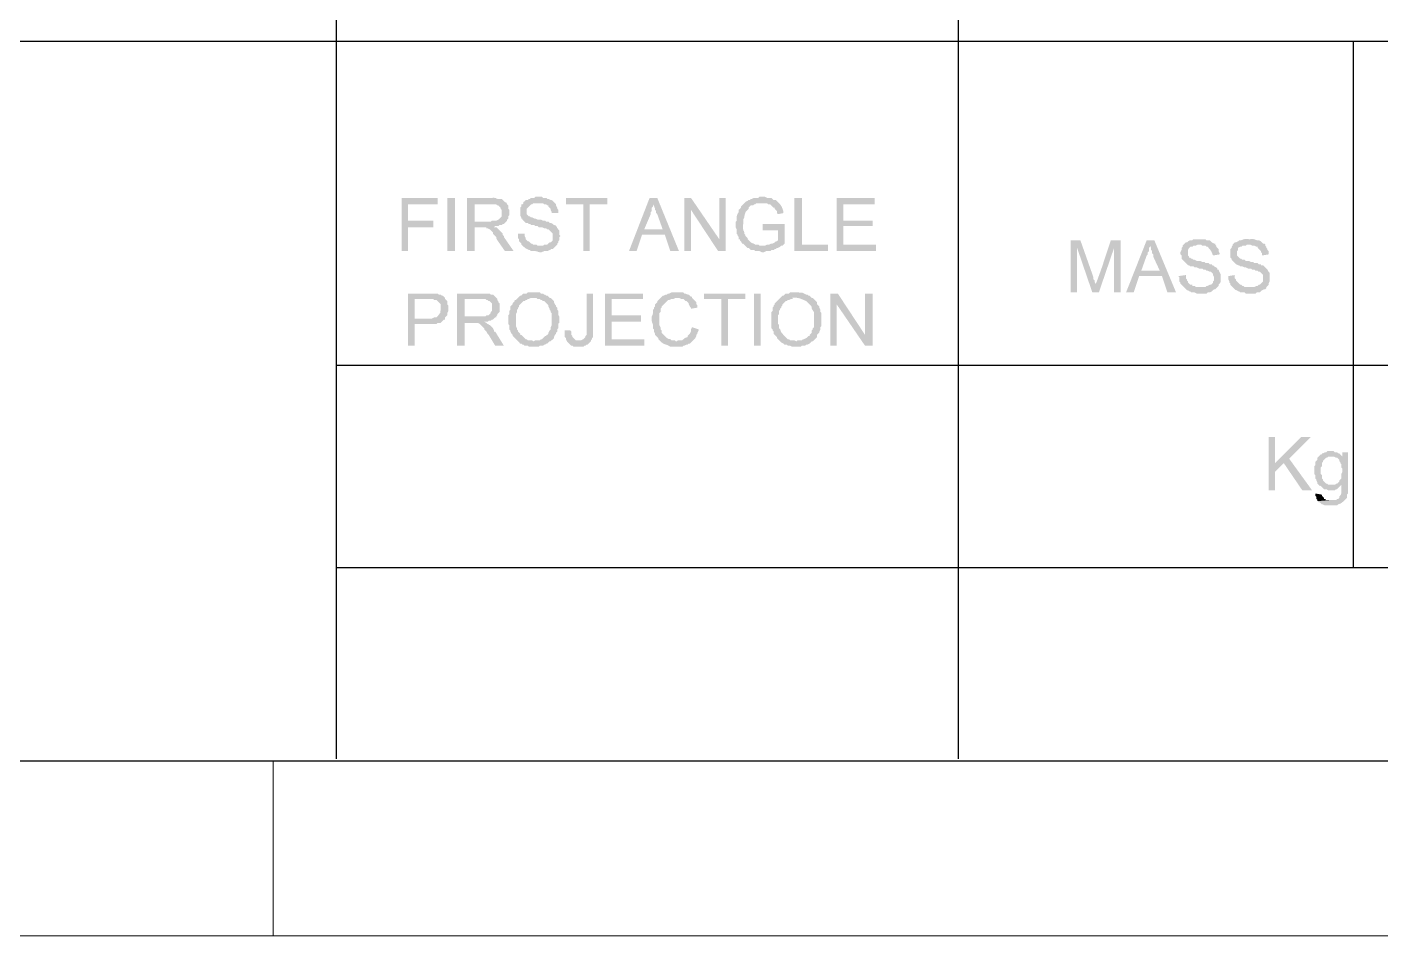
# Model space of a CAD drawing. Extents: x -5608 to -3197, y -2048 to 96.
# Drawn here: x -3684.9 to -3608, y -1310.5 to -1258.9 of the extents above; entities that cross this region are included whole.
import ezdxf

# ---------------------------------------------------------------- set-up
doc = ezdxf.new("R2010")
doc.units = 0
doc.header["$LTSCALE"] = 25.4
doc.header["$MEASUREMENT"] = 0
doc.layers.get('0').update_dxf_attribs({"linetype": 'CONTINUOUS'})
doc.layers.add('5中心线层', color=1, linetype='CONTINUOUS')
doc.layers.add('7文字层', color=3, linetype='CONTINUOUS')

msp = doc.modelspace()

# ---------------------------------------------------------------- hatches: boundary and pattern name
at = {"layer": '7文字层'}
h = msp.add_hatch(color=3, dxfattribs=at)
h.dxf.hatch_style = 2
h.paths.add_polyline_path([(-3661.588, -1268.568), (-3663.626, -1268.568), (-3663.626, -1271.594), (-3663.255, -1271.594), (-3663.255, -1270.235), (-3661.835, -1270.235), (-3661.835, -1269.865), (-3663.255, -1269.865), (-3663.255, -1268.938), (-3661.588, -1268.938)])
h = msp.add_hatch(color=3, dxfattribs=at)
h.dxf.hatch_style = 2
h.paths.add_polyline_path([(-3660.6, -1271.594), (-3660.6, -1268.568), (-3661.032, -1268.568), (-3661.032, -1271.594)])
h = msp.add_hatch(color=3, dxfattribs=at)
h.dxf.hatch_style = 2
h.paths.add_polyline_path([(-3658.562, -1268.568), (-3659.92, -1268.568), (-3659.92, -1271.594), (-3659.488, -1271.594), (-3659.488, -1270.235), (-3658.376, -1270.235), (-3658.314, -1270.174), (-3658.129, -1270.174), (-3658.067, -1270.112), (-3657.944, -1270.112), (-3657.882, -1270.05), (-3657.82, -1270.05), (-3657.697, -1269.927), (-3659.488, -1269.927), (-3659.488, -1268.938), (-3658.562, -1268.938), (-3657.697, -1268.815), (-3657.759, -1268.815), (-3657.944, -1268.63), (-3658.006, -1268.63), (-3658.121, -1268.632), (-3658.191, -1268.626), (-3658.231, -1268.613), (-3658.281, -1268.582), (-3658.32, -1268.57), (-3658.388, -1268.564), (-3658.5, -1268.568)])
h = msp.add_hatch(color=3, dxfattribs=at)
h.dxf.hatch_style = 2
h.paths.add_polyline_path([(-3657.697, -1268.815), (-3658.562, -1268.938), (-3658.253, -1268.938), (-3658.191, -1269), (-3658.129, -1269), (-3658.006, -1269.124), (-3658.006, -1269.185), (-3657.944, -1269.247), (-3657.944, -1269.618), (-3658.129, -1269.803), (-3658.253, -1269.865), (-3658.5, -1269.865), (-3658.562, -1269.927), (-3659.488, -1269.927), (-3657.697, -1269.927), (-3657.635, -1269.865), (-3657.635, -1269.803), (-3657.573, -1269.741), (-3657.573, -1269.618), (-3657.512, -1269.556), (-3657.512, -1269.247), (-3657.573, -1269.185), (-3657.573, -1269), (-3657.635, -1268.938)])
h = msp.add_hatch(color=3, dxfattribs=at)
h.dxf.hatch_style = 2
h.paths.add_polyline_path([(-3655.844, -1268.506), (-3656.029, -1268.506), (-3656.091, -1268.568), (-3656.276, -1268.568), (-3656.338, -1268.63), (-3656.4, -1268.63), (-3656.462, -1268.691), (-3656.585, -1268.691), (-3656.709, -1268.815), (-3656.709, -1268.877), (-3656.77, -1268.938), (-3656.832, -1268.938), (-3656.832, -1269.062), (-3656.894, -1269.124), (-3656.894, -1269.556), (-3656.832, -1269.679), (-3656.832, -1269.741), (-3656.77, -1269.741), (-3656.77, -1269.803), (-3656.709, -1269.865), (-3656.585, -1269.988), (-3656.462, -1269.988), (-3656.4, -1270.05), (-3656.338, -1270.05), (-3656.276, -1270.112), (-3656.091, -1270.112), (-3656.029, -1270.174), (-3655.906, -1270.174), (-3655.844, -1270.235), (-3655.659, -1270.235), (-3655.535, -1270.297), (-3655.412, -1270.297), (-3655.35, -1270.359), (-3655.288, -1270.359), (-3655.041, -1270.606), (-3655.041, -1270.976), (-3655.165, -1271.1), (-3655.226, -1271.1), (-3655.35, -1271.223), (-3655.535, -1271.223), (-3655.597, -1271.285), (-3656.77, -1271.285), (-3656.598, -1271.423), (-3656.4, -1271.532), (-3656.338, -1271.532), (-3656.276, -1271.594), (-3656.029, -1271.594), (-3655.931, -1271.613), (-3655.829, -1271.652), (-3655.705, -1271.662), (-3655.535, -1271.594), (-3655.35, -1271.594), (-3655.226, -1271.532), (-3655.165, -1271.532), (-3655.165, -1271.471), (-3655.041, -1271.471), (-3654.794, -1271.223), (-3654.794, -1271.162), (-3654.732, -1271.1), (-3654.732, -1271.038), (-3654.671, -1270.976), (-3654.671, -1270.791), (-3654.609, -1270.729), (-3654.671, -1270.668), (-3654.671, -1270.421), (-3654.732, -1270.359), (-3654.786, -1270.289), (-3654.829, -1270.201), (-3654.886, -1270.131), (-3654.979, -1270.112), (-3655.041, -1270.05), (-3655.165, -1269.988), (-3655.226, -1269.988), (-3655.288, -1269.927), (-3655.412, -1269.927), (-3655.474, -1269.865), (-3655.597, -1269.865), (-3655.721, -1269.803), (-3655.906, -1269.803), (-3656.029, -1269.741), (-3656.091, -1269.741), (-3656.215, -1269.679), (-3656.276, -1269.679), (-3656.338, -1269.618), (-3656.4, -1269.618), (-3656.523, -1269.494), (-3656.523, -1269.185), (-3656.276, -1268.938), (-3656.215, -1268.938), (-3656.153, -1268.877), (-3654.918, -1268.877), (-3655.019, -1268.774), (-3655.075, -1268.717), (-3655.111, -1268.692), (-3655.143, -1268.697), (-3655.194, -1268.679), (-3655.288, -1268.63), (-3655.35, -1268.63), (-3655.412, -1268.568), (-3655.597, -1268.568), (-3655.659, -1268.506), (-3655.782, -1268.506)])
h = msp.add_hatch(color=3, dxfattribs=at)
h.dxf.hatch_style = 2
h.paths.add_polyline_path([(-3654.918, -1268.877), (-3655.844, -1268.877), (-3655.597, -1268.877), (-3655.535, -1268.938), (-3655.412, -1268.938), (-3655.35, -1269), (-3655.288, -1269), (-3655.288, -1269.062), (-3655.226, -1269.124), (-3655.165, -1269.185), (-3655.165, -1269.247), (-3655.103, -1269.371), (-3655.103, -1269.432), (-3654.732, -1269.432), (-3654.732, -1269.247), (-3654.794, -1269.185), (-3654.794, -1269.124), (-3654.856, -1269), (-3654.856, -1268.938)])
h = msp.add_hatch(color=3, dxfattribs=at)
h.dxf.hatch_style = 2
h.paths.add_polyline_path([(-3651.953, -1268.568), (-3654.3, -1268.568), (-3654.3, -1268.938), (-3653.312, -1268.938), (-3653.312, -1271.594), (-3652.941, -1271.594), (-3652.941, -1268.938), (-3651.953, -1268.938)])
h = msp.add_hatch(color=3, dxfattribs=at)
h.dxf.hatch_style = 2
h.paths.add_polyline_path([(-3649.112, -1268.568), (-3649.545, -1268.568), (-3650.718, -1271.594), (-3650.286, -1271.594), (-3649.977, -1270.668), (-3648.68, -1270.668), (-3649.853, -1270.359), (-3649.483, -1269.494), (-3649.483, -1269.371), (-3649.421, -1269.309), (-3649.421, -1269.124), (-3649.359, -1269.062), (-3649.359, -1268.877)])
h = msp.add_hatch(color=3, dxfattribs=at)
h.dxf.hatch_style = 2
h.paths.add_polyline_path([(-3649.112, -1268.568), (-3649.236, -1268.721), (-3649.315, -1268.816), (-3649.357, -1268.873), (-3649.369, -1268.908), (-3649.356, -1268.939), (-3649.325, -1268.984), (-3649.283, -1269.06), (-3649.236, -1269.185), (-3649.236, -1269.247), (-3649.174, -1269.309), (-3649.174, -1269.432), (-3649.112, -1269.494), (-3648.804, -1270.359), (-3649.853, -1270.359), (-3648.68, -1270.668), (-3648.371, -1271.594), (-3647.877, -1271.594)])
h = msp.add_hatch(color=3, dxfattribs=at)
h.dxf.hatch_style = 2
h.paths.add_polyline_path([(-3647.198, -1268.568), (-3647.568, -1268.568), (-3647.568, -1271.594), (-3647.198, -1271.594), (-3647.198, -1269.247)])
h = msp.add_hatch(color=3, dxfattribs=at)
h.dxf.hatch_style = 2
h.paths.add_polyline_path([(-3647.198, -1268.568), (-3647.198, -1269.247), (-3645.654, -1271.594), (-3645.592, -1270.915)])
h = msp.add_hatch(color=3, dxfattribs=at)
h.dxf.hatch_style = 2
h.paths.add_polyline_path([(-3645.221, -1268.568), (-3645.592, -1268.568), (-3645.592, -1270.915), (-3645.654, -1271.594), (-3645.221, -1271.594)])
h = msp.add_hatch(color=3, dxfattribs=at)
h.dxf.hatch_style = 2
h.paths.add_polyline_path([(-3643.122, -1268.506), (-3643.307, -1268.506), (-3643.369, -1268.568), (-3643.616, -1268.568), (-3643.739, -1268.63), (-3643.801, -1268.63), (-3643.863, -1268.691), (-3643.924, -1268.691), (-3643.968, -1268.735), (-3644.012, -1268.756), (-3644.049, -1268.761), (-3644.085, -1268.787), (-3644.144, -1268.842), (-3644.233, -1268.938), (-3644.319, -1269.022), (-3644.358, -1269.067), (-3644.348, -1269.1), (-3644.394, -1269.164), (-3644.48, -1269.247), (-3644.481, -1269.344), (-3644.507, -1269.405), (-3644.551, -1269.481), (-3644.604, -1269.618), (-3644.604, -1269.865), (-3644.666, -1269.927), (-3644.666, -1270.235), (-3644.604, -1270.359), (-3644.604, -1270.606), (-3644.542, -1270.668), (-3644.542, -1270.729), (-3644.48, -1270.791), (-3644.48, -1270.915), (-3644.419, -1270.915), (-3644.419, -1270.976), (-3644.357, -1271.038), (-3644.295, -1271.162), (-3644.233, -1271.162), (-3644.11, -1271.285), (-3643.122, -1271.285), (-3643.307, -1271.285), (-3643.369, -1271.223), (-3643.554, -1271.223), (-3643.638, -1271.164), (-3643.713, -1271.142), (-3643.818, -1271.084), (-3643.986, -1270.915), (-3643.986, -1270.853), (-3644.11, -1270.729), (-3644.11, -1270.668), (-3644.172, -1270.606), (-3644.176, -1270.519), (-3644.187, -1270.471), (-3644.216, -1270.421), (-3644.23, -1270.387), (-3644.239, -1270.325), (-3644.241, -1270.218), (-3644.233, -1270.05), (-3644.233, -1269.803), (-3644.172, -1269.679), (-3644.172, -1269.618), (-3644.097, -1269.376), (-3643.924, -1269.185), (-3643.924, -1269.124), (-3643.801, -1269), (-3643.677, -1269), (-3643.616, -1268.938), (-3643.554, -1268.938), (-3643.492, -1268.877), (-3642.195, -1268.877), (-3642.381, -1268.691), (-3642.504, -1268.691), (-3642.628, -1268.568), (-3642.875, -1268.568), (-3642.998, -1268.506), (-3643.06, -1268.506)])
h = msp.add_hatch(color=3, dxfattribs=at)
h.dxf.hatch_style = 2
h.paths.add_polyline_path([(-3642.195, -1268.877), (-3643.122, -1268.877), (-3642.875, -1268.877), (-3642.813, -1268.938), (-3642.689, -1268.938), (-3642.504, -1269.124), (-3642.442, -1269.124), (-3642.442, -1269.185), (-3642.319, -1269.309), (-3642.319, -1269.432), (-3642.257, -1269.494), (-3641.948, -1269.432), (-3641.956, -1269.31), (-3642.002, -1269.17), (-3642.067, -1269.038), (-3642.133, -1268.938)])
h = msp.add_hatch(color=3, dxfattribs=at)
h.dxf.hatch_style = 2
h.paths.add_polyline_path([(-3640.898, -1268.568), (-3641.331, -1268.568), (-3641.331, -1271.594), (-3639.416, -1271.594), (-3639.416, -1271.223), (-3640.898, -1271.223)])
h = msp.add_hatch(color=3, dxfattribs=at)
h.dxf.hatch_style = 2
h.paths.add_polyline_path([(-3636.76, -1268.568), (-3638.922, -1268.568), (-3638.922, -1271.594), (-3636.699, -1271.594), (-3636.699, -1271.223), (-3638.551, -1271.223), (-3638.551, -1270.174), (-3636.884, -1270.174), (-3636.884, -1269.865), (-3638.551, -1269.865), (-3638.551, -1268.938), (-3636.76, -1268.938)])
h = msp.add_hatch(color=3, dxfattribs=at)
h.dxf.hatch_style = 2
h.paths.add_polyline_path([(-3658.376, -1270.235), (-3659.056, -1270.235), (-3658.809, -1270.235), (-3658.809, -1270.297), (-3658.747, -1270.297), (-3658.623, -1270.359), (-3658.438, -1270.544), (-3658.438, -1270.606), (-3658.314, -1270.729), (-3658.253, -1270.791), (-3658.253, -1270.853), (-3658.191, -1270.976), (-3657.759, -1271.594), (-3657.265, -1271.594), (-3657.82, -1270.791), (-3657.82, -1270.729), (-3657.882, -1270.668), (-3657.882, -1270.606), (-3657.944, -1270.544), (-3658.253, -1270.235)])
h = msp.add_hatch(color=3, dxfattribs=at)
h.dxf.hatch_style = 2
h.paths.add_polyline_path([(-3656.647, -1270.606), (-3657.018, -1270.606), (-3657.018, -1270.853), (-3656.956, -1270.915), (-3656.956, -1271.038), (-3656.832, -1271.162), (-3656.832, -1271.223), (-3656.77, -1271.285), (-3655.782, -1271.285), (-3655.906, -1271.285), (-3655.968, -1271.223), (-3656.153, -1271.223), (-3656.215, -1271.162), (-3656.276, -1271.162), (-3656.4, -1271.038), (-3656.462, -1271.038), (-3656.585, -1270.915), (-3656.585, -1270.853), (-3656.647, -1270.729), (-3656.647, -1270.668)])
h = msp.add_hatch(color=3, dxfattribs=at)
h.dxf.hatch_style = 2
h.paths.add_polyline_path([(-3641.886, -1270.05), (-3643.122, -1270.05), (-3643.122, -1270.421), (-3642.257, -1270.421), (-3642.257, -1270.976), (-3642.319, -1271.038), (-3642.381, -1271.038), (-3642.442, -1271.1), (-3642.566, -1271.162), (-3642.628, -1271.162), (-3642.751, -1271.223), (-3642.875, -1271.223), (-3642.998, -1271.285), (-3644.11, -1271.285), (-3643.986, -1271.409), (-3643.924, -1271.409), (-3643.801, -1271.532), (-3643.616, -1271.532), (-3643.554, -1271.594), (-3643.307, -1271.594), (-3643.183, -1271.656), (-3643.06, -1271.656), (-3642.936, -1271.594), (-3642.689, -1271.594), (-3642.628, -1271.532), (-3642.504, -1271.532), (-3642.442, -1271.471), (-3642.381, -1271.471), (-3642.319, -1271.409), (-3642.257, -1271.409), (-3642.133, -1271.347), (-3642.072, -1271.285), (-3642.01, -1271.285), (-3641.886, -1271.162)])
h = msp.add_hatch(color=3, dxfattribs=at)
h.dxf.hatch_style = 2
h.paths.add_polyline_path([(-3625.088, -1270.976), (-3625.644, -1270.976), (-3625.644, -1273.941), (-3625.273, -1273.941), (-3625.273, -1271.409)])
h = msp.add_hatch(color=3, dxfattribs=at)
h.dxf.hatch_style = 2
h.paths.add_polyline_path([(-3625.088, -1270.976), (-3625.273, -1271.409), (-3624.408, -1273.941), (-3624.223, -1273.509), (-3624.223, -1273.447), (-3624.285, -1273.323), (-3624.285, -1273.262), (-3624.347, -1273.2), (-3624.347, -1273.076)])
h = msp.add_hatch(color=3, dxfattribs=at)
h.dxf.hatch_style = 2
h.paths.add_polyline_path([(-3622.803, -1270.976), (-3623.359, -1270.976), (-3623.618, -1271.767), (-3623.862, -1272.506), (-3624.118, -1273.221), (-3624.408, -1273.941), (-3624.038, -1273.941), (-3623.173, -1271.409)])
h = msp.add_hatch(color=3, dxfattribs=at)
h.dxf.hatch_style = 2
h.paths.add_polyline_path([(-3622.803, -1270.976), (-3623.173, -1271.409), (-3623.173, -1273.941), (-3622.803, -1273.941)])
h = msp.add_hatch(color=3, dxfattribs=at)
h.dxf.hatch_style = 2
h.paths.add_polyline_path([(-3620.888, -1270.976), (-3621.321, -1270.976), (-3622.494, -1273.941), (-3622.062, -1273.941), (-3621.753, -1273.014), (-3620.456, -1273.014), (-3621.629, -1272.706), (-3621.321, -1271.841), (-3621.259, -1271.779), (-3621.259, -1271.656), (-3621.197, -1271.594), (-3621.197, -1271.409), (-3621.135, -1271.347), (-3621.135, -1271.285)])
h = msp.add_hatch(color=3, dxfattribs=at)
h.dxf.hatch_style = 2
h.paths.add_polyline_path([(-3620.888, -1270.976), (-3621.135, -1271.285), (-3621.073, -1271.409), (-3621.073, -1271.532), (-3621.012, -1271.594), (-3621.012, -1271.718), (-3620.95, -1271.779), (-3620.95, -1271.903), (-3620.579, -1272.706), (-3621.629, -1272.706), (-3620.456, -1273.014), (-3620.147, -1273.941), (-3619.653, -1273.941)])
h = msp.add_hatch(color=3, dxfattribs=at)
h.dxf.hatch_style = 2
h.paths.add_polyline_path([(-3618.356, -1270.915), (-3618.665, -1270.915), (-3618.727, -1270.976), (-3618.85, -1270.976), (-3618.974, -1271.038), (-3619.035, -1271.1), (-3619.097, -1271.1), (-3619.282, -1271.285), (-3619.282, -1271.347), (-3619.344, -1271.409), (-3619.344, -1271.532), (-3619.406, -1271.656), (-3619.406, -1271.779), (-3619.344, -1271.841), (-3619.344, -1272.026), (-3618.974, -1272.397), (-3618.912, -1272.397), (-3618.85, -1272.459), (-3618.665, -1272.459), (-3618.603, -1272.52), (-3618.48, -1272.52), (-3618.356, -1272.582), (-3618.171, -1272.582), (-3618.109, -1272.644), (-3617.986, -1272.644), (-3617.924, -1272.706), (-3617.862, -1272.706), (-3617.738, -1272.767), (-3617.677, -1272.767), (-3617.553, -1272.891), (-3617.553, -1272.953), (-3617.491, -1273.076), (-3617.491, -1273.262), (-3617.553, -1273.323), (-3617.553, -1273.385), (-3617.677, -1273.509), (-3617.738, -1273.509), (-3617.862, -1273.57), (-3617.924, -1273.57), (-3617.986, -1273.632), (-3619.221, -1273.632), (-3619.035, -1273.817), (-3618.974, -1273.817), (-3618.912, -1273.879), (-3618.85, -1273.879), (-3618.788, -1273.941), (-3618.603, -1273.941), (-3618.48, -1274.003), (-3617.924, -1274.003), (-3617.862, -1273.941), (-3617.738, -1273.941), (-3617.615, -1273.879), (-3617.491, -1273.756), (-3617.43, -1273.756), (-3617.244, -1273.57), (-3617.244, -1273.509), (-3617.151, -1273.404), (-3617.121, -1273.308), (-3617.121, -1273.204), (-3617.121, -1273.076), (-3617.12, -1272.927), (-3617.136, -1272.874), (-3617.175, -1272.814), (-3617.244, -1272.644), (-3617.306, -1272.644), (-3617.306, -1272.582), (-3617.368, -1272.52), (-3617.491, -1272.459), (-3617.553, -1272.397), (-3617.615, -1272.397), (-3617.615, -1272.335), (-3617.738, -1272.335), (-3617.8, -1272.273), (-3617.986, -1272.273), (-3618.047, -1272.212), (-3618.171, -1272.212), (-3618.294, -1272.15), (-3618.48, -1272.15), (-3618.603, -1272.088), (-3618.665, -1272.088), (-3618.727, -1272.026), (-3618.788, -1272.026), (-3618.85, -1271.965), (-3618.912, -1271.965), (-3618.912, -1271.903), (-3618.974, -1271.841), (-3618.974, -1271.532), (-3618.912, -1271.409), (-3618.85, -1271.347), (-3618.727, -1271.347), (-3618.665, -1271.285), (-3618.541, -1271.285), (-3618.418, -1271.223), (-3617.43, -1271.223), (-3617.43, -1271.162), (-3617.491, -1271.162), (-3617.615, -1271.1), (-3617.738, -1270.976), (-3617.924, -1270.976), (-3617.986, -1270.915), (-3618.233, -1270.915)])
h = msp.add_hatch(color=3, dxfattribs=at)
h.dxf.hatch_style = 2
h.paths.add_polyline_path([(-3617.43, -1271.223), (-3618.294, -1271.223), (-3618.233, -1271.223), (-3618.171, -1271.285), (-3617.986, -1271.285), (-3617.924, -1271.347), (-3617.862, -1271.347), (-3617.671, -1271.573), (-3617.553, -1271.841), (-3617.183, -1271.779), (-3617.183, -1271.718), (-3617.244, -1271.594), (-3617.244, -1271.471), (-3617.368, -1271.347), (-3617.368, -1271.285)])
h = msp.add_hatch(color=3, dxfattribs=at)
h.dxf.hatch_style = 2
h.paths.add_polyline_path([(-3615.515, -1270.915), (-3615.661, -1270.908), (-3615.759, -1270.912), (-3615.822, -1270.924), (-3615.864, -1270.939), (-3615.896, -1270.955), (-3615.933, -1270.968), (-3615.987, -1270.977), (-3616.071, -1270.976), (-3616.133, -1271.038), (-3616.256, -1271.1), (-3616.318, -1271.1), (-3616.442, -1271.223), (-3616.442, -1271.285), (-3616.503, -1271.347), (-3616.503, -1271.409), (-3616.565, -1271.471), (-3616.565, -1271.965), (-3616.503, -1272.026), (-3616.503, -1272.088), (-3616.256, -1272.335), (-3616.133, -1272.397), (-3616.071, -1272.397), (-3616.009, -1272.459), (-3615.886, -1272.459), (-3615.762, -1272.52), (-3615.7, -1272.52), (-3615.577, -1272.582), (-3615.392, -1272.582), (-3615.33, -1272.644), (-3615.206, -1272.644), (-3615.145, -1272.706), (-3615.021, -1272.706), (-3614.959, -1272.767), (-3614.898, -1272.767), (-3614.712, -1272.953), (-3614.712, -1273.323), (-3614.898, -1273.509), (-3614.959, -1273.509), (-3615.021, -1273.57), (-3615.083, -1273.57), (-3615.206, -1273.632), (-3616.442, -1273.632), (-3616.352, -1273.729), (-3616.294, -1273.784), (-3616.257, -1273.809), (-3616.22, -1273.815), (-3616.177, -1273.835), (-3616.133, -1273.879), (-3616.071, -1273.879), (-3616.009, -1273.941), (-3615.762, -1273.941), (-3615.7, -1274.003), (-3615.33, -1274.003), (-3615.145, -1274.003), (-3615.083, -1273.941), (-3614.898, -1273.941), (-3614.774, -1273.817), (-3614.65, -1273.756), (-3614.589, -1273.756), (-3614.527, -1273.694), (-3614.527, -1273.632), (-3614.403, -1273.509), (-3614.403, -1273.447), (-3614.342, -1273.323), (-3614.342, -1272.829), (-3614.403, -1272.767), (-3614.465, -1272.644), (-3614.712, -1272.397), (-3614.836, -1272.397), (-3614.836, -1272.335), (-3614.959, -1272.335), (-3615.021, -1272.273), (-3615.206, -1272.273), (-3615.268, -1272.212), (-3615.392, -1272.212), (-3615.515, -1272.15), (-3615.7, -1272.15), (-3615.762, -1272.088), (-3615.886, -1272.088), (-3615.947, -1272.026), (-3616.009, -1272.026), (-3616.194, -1271.841), (-3616.194, -1271.594), (-3616.133, -1271.532), (-3616.133, -1271.409), (-3616.009, -1271.347), (-3615.947, -1271.347), (-3615.886, -1271.285), (-3615.7, -1271.285), (-3615.639, -1271.223), (-3614.589, -1271.223), (-3614.65, -1271.162), (-3614.712, -1271.162), (-3614.836, -1271.038), (-3614.959, -1270.976), (-3615.043, -1270.978), (-3615.095, -1270.97), (-3615.128, -1270.957), (-3615.189, -1270.926), (-3615.241, -1270.915), (-3615.325, -1270.91), (-3615.453, -1270.915)])
h = msp.add_hatch(color=3, dxfattribs=at)
h.dxf.hatch_style = 2
h.paths.add_polyline_path([(-3614.589, -1271.223), (-3615.515, -1271.223), (-3615.453, -1271.223), (-3615.33, -1271.285), (-3615.206, -1271.285), (-3615.083, -1271.347), (-3615.021, -1271.347), (-3615.021, -1271.409), (-3614.836, -1271.594), (-3614.836, -1271.656), (-3614.774, -1271.718), (-3614.774, -1271.841), (-3614.403, -1271.779), (-3614.403, -1271.594), (-3614.465, -1271.532), (-3614.465, -1271.471), (-3614.527, -1271.409), (-3614.527, -1271.347), (-3614.589, -1271.285)])
h = msp.add_hatch(color=3, dxfattribs=at)
h.dxf.hatch_style = 2
h.paths.add_polyline_path([(-3619.097, -1272.953), (-3619.529, -1273.014), (-3619.468, -1273.076), (-3619.468, -1273.323), (-3619.406, -1273.385), (-3619.406, -1273.447), (-3619.221, -1273.632), (-3618.233, -1273.632), (-3618.541, -1273.632), (-3618.603, -1273.57), (-3618.727, -1273.57), (-3618.727, -1273.509), (-3618.85, -1273.509), (-3618.974, -1273.385), (-3618.974, -1273.323), (-3619.035, -1273.262), (-3619.035, -1273.2), (-3619.097, -1273.138), (-3619.097, -1273.014)])
h = msp.add_hatch(color=3, dxfattribs=at)
h.dxf.hatch_style = 2
h.paths.add_polyline_path([(-3616.318, -1272.953), (-3616.689, -1273.014), (-3616.689, -1273.2), (-3616.627, -1273.323), (-3616.627, -1273.385), (-3616.565, -1273.447), (-3616.565, -1273.509), (-3616.442, -1273.632), (-3615.453, -1273.632), (-3615.762, -1273.632), (-3615.824, -1273.57), (-3615.886, -1273.57), (-3615.947, -1273.509), (-3616.009, -1273.509), (-3616.256, -1273.262), (-3616.256, -1273.2), (-3616.318, -1273.138), (-3616.318, -1273.014)])
h = msp.add_hatch(color=3, dxfattribs=at)
h.dxf.hatch_style = 2
h.paths.add_polyline_path([(-3662.144, -1274.003), (-3663.255, -1274.003), (-3663.255, -1276.967), (-3662.885, -1276.967), (-3662.885, -1275.732), (-3661.649, -1275.732), (-3661.588, -1275.67), (-3661.402, -1275.67), (-3661.341, -1275.608), (-3661.217, -1275.485), (-3661.155, -1275.485), (-3662.885, -1275.423), (-3662.885, -1274.311), (-3661.155, -1274.311), (-3661.155, -1274.25), (-3661.279, -1274.126), (-3661.341, -1274.126), (-3661.402, -1274.064), (-3661.526, -1274.064), (-3661.588, -1274.003), (-3662.02, -1274.003)])
h = msp.add_hatch(color=3, dxfattribs=at)
h.dxf.hatch_style = 2
h.paths.add_polyline_path([(-3661.155, -1274.311), (-3662.082, -1274.311), (-3661.835, -1274.311), (-3661.773, -1274.373), (-3661.649, -1274.373), (-3661.402, -1274.62), (-3661.402, -1274.867), (-3661.438, -1275.107), (-3661.588, -1275.3), (-3661.649, -1275.361), (-3661.773, -1275.361), (-3661.897, -1275.423), (-3662.885, -1275.423), (-3661.155, -1275.485), (-3661.155, -1275.361), (-3661.032, -1275.238), (-3661.032, -1275.114), (-3660.97, -1274.991), (-3660.97, -1274.682), (-3661.032, -1274.62), (-3661.032, -1274.435), (-3661.094, -1274.373)])
h = msp.add_hatch(color=3, dxfattribs=at)
h.dxf.hatch_style = 2
h.paths.add_polyline_path([(-3659.117, -1274.003), (-3660.476, -1274.003), (-3660.476, -1276.967), (-3660.044, -1276.967), (-3660.044, -1275.67), (-3659.611, -1275.67), (-3658.932, -1275.608), (-3658.747, -1275.608), (-3658.685, -1275.547), (-3658.562, -1275.547), (-3658.5, -1275.485), (-3658.438, -1275.485), (-3658.314, -1275.361), (-3658.253, -1275.361), (-3658.253, -1275.3), (-3660.044, -1275.3), (-3660.044, -1274.311), (-3659.117, -1274.311), (-3658.253, -1274.25), (-3658.314, -1274.188), (-3658.438, -1274.064), (-3658.562, -1274.064), (-3658.623, -1274.003), (-3658.994, -1274.003)])
h = msp.add_hatch(color=3, dxfattribs=at)
h.dxf.hatch_style = 2
h.paths.add_polyline_path([(-3658.253, -1274.25), (-3659.117, -1274.311), (-3658.87, -1274.311), (-3658.809, -1274.373), (-3658.747, -1274.373), (-3658.685, -1274.435), (-3658.623, -1274.435), (-3658.5, -1274.558), (-3658.5, -1274.991), (-3658.562, -1275.053), (-3658.562, -1275.114), (-3658.685, -1275.238), (-3658.809, -1275.238), (-3658.87, -1275.3), (-3660.044, -1275.3), (-3658.253, -1275.3), (-3658.191, -1275.238), (-3658.191, -1275.176), (-3658.067, -1275.053), (-3658.067, -1274.558), (-3658.129, -1274.497), (-3658.129, -1274.435), (-3658.191, -1274.373), (-3658.191, -1274.311)])
h = msp.add_hatch(color=3, dxfattribs=at)
h.dxf.hatch_style = 2
h.paths.add_polyline_path([(-3657.018, -1274.25), (-3657.141, -1274.373), (-3657.203, -1274.373), (-3657.203, -1274.435), (-3657.326, -1274.558), (-3657.326, -1274.62), (-3657.45, -1274.744), (-3657.45, -1274.929), (-3657.512, -1274.991), (-3657.512, -1275.176), (-3657.573, -1275.238), (-3657.573, -1275.732), (-3657.512, -1275.794), (-3657.512, -1276.041), (-3657.45, -1276.102), (-3657.45, -1276.164), (-3657.388, -1276.288), (-3657.326, -1276.35), (-3657.326, -1276.411), (-3656.894, -1276.844), (-3656.832, -1276.844), (-3656.77, -1276.905), (-3656.709, -1276.905), (-3656.647, -1276.967), (-3656.462, -1276.967), (-3656.4, -1277.029), (-3655.844, -1277.029), (-3655.782, -1276.967), (-3655.597, -1276.967), (-3655.535, -1276.905), (-3655.474, -1276.905), (-3655.412, -1276.844), (-3655.35, -1276.844), (-3655.226, -1276.72), (-3655.165, -1276.72), (-3656.153, -1276.72), (-3656.215, -1276.658), (-3656.462, -1276.658), (-3656.523, -1276.597), (-3656.585, -1276.597), (-3656.709, -1276.473), (-3656.77, -1276.411), (-3656.832, -1276.35), (-3656.894, -1276.35), (-3656.894, -1276.288), (-3657.018, -1276.164), (-3657.018, -1276.102), (-3657.079, -1276.041), (-3657.079, -1275.979), (-3657.141, -1275.855), (-3657.141, -1275.176), (-3657.079, -1275.053), (-3657.079, -1274.929), (-3657.018, -1274.867), (-3657.018, -1274.806), (-3656.956, -1274.744), (-3656.956, -1274.682), (-3656.77, -1274.497), (-3656.709, -1274.435), (-3656.647, -1274.435), (-3656.585, -1274.373), (-3656.523, -1274.373), (-3656.462, -1274.311), (-3656.4, -1274.311), (-3656.276, -1274.25), (-3656.091, -1274.25)])
h = msp.add_hatch(color=3, dxfattribs=at)
h.dxf.hatch_style = 2
h.paths.add_polyline_path([(-3656.153, -1273.941), (-3656.462, -1273.941), (-3656.523, -1274.003), (-3656.709, -1274.003), (-3656.77, -1274.064), (-3656.832, -1274.126), (-3656.894, -1274.126), (-3657.018, -1274.25), (-3655.968, -1274.25), (-3655.906, -1274.311), (-3655.782, -1274.311), (-3655.721, -1274.373), (-3655.659, -1274.373), (-3655.597, -1274.435), (-3655.535, -1274.435), (-3655.288, -1274.682), (-3655.288, -1274.744), (-3655.226, -1274.867), (-3655.226, -1274.929), (-3655.165, -1274.991), (-3655.165, -1275.053), (-3655.103, -1275.114), (-3655.103, -1275.3), (-3655.103, -1275.732), (-3655.103, -1275.794), (-3655.165, -1275.917), (-3655.165, -1276.041), (-3655.226, -1276.102), (-3655.288, -1276.226), (-3655.288, -1276.288), (-3655.35, -1276.35), (-3655.412, -1276.35), (-3655.412, -1276.411), (-3655.474, -1276.411), (-3655.659, -1276.597), (-3655.721, -1276.597), (-3655.782, -1276.658), (-3656.029, -1276.658), (-3656.153, -1276.72), (-3655.165, -1276.72), (-3654.979, -1276.535), (-3654.979, -1276.473), (-3654.918, -1276.35), (-3654.856, -1276.288), (-3654.856, -1276.226), (-3654.794, -1276.164), (-3654.794, -1276.041), (-3654.732, -1275.979), (-3654.736, -1275.818), (-3654.73, -1275.73), (-3654.718, -1275.694), (-3654.688, -1275.692), (-3654.669, -1275.642), (-3654.671, -1275.547), (-3654.671, -1275.3), (-3654.732, -1275.238), (-3654.732, -1274.991), (-3654.794, -1274.929), (-3654.794, -1274.806), (-3654.856, -1274.744), (-3654.856, -1274.682), (-3654.918, -1274.62), (-3654.979, -1274.497), (-3654.979, -1274.435), (-3655.165, -1274.25), (-3655.226, -1274.25), (-3655.35, -1274.126), (-3655.412, -1274.126), (-3655.474, -1274.064), (-3655.535, -1274.064), (-3655.597, -1274.003), (-3655.721, -1274.003), (-3655.782, -1273.941), (-3656.029, -1273.941)])
h = msp.add_hatch(color=3, dxfattribs=at)
h.dxf.hatch_style = 2
h.paths.add_polyline_path([(-3652.756, -1274.003), (-3653.127, -1274.003), (-3653.127, -1276.35), (-3653.188, -1276.411), (-3653.188, -1276.473), (-3653.312, -1276.597), (-3653.435, -1276.658), (-3653.559, -1276.658), (-3652.88, -1276.658), (-3652.818, -1276.597), (-3652.818, -1276.535), (-3652.756, -1276.473), (-3652.756, -1276.041)])
h = msp.add_hatch(color=3, dxfattribs=at)
h.dxf.hatch_style = 2
h.paths.add_polyline_path([(-3649.915, -1274.003), (-3652.077, -1274.003), (-3652.077, -1276.967), (-3649.853, -1276.967), (-3649.853, -1276.597), (-3651.706, -1276.597), (-3651.706, -1275.608), (-3650.039, -1275.608), (-3650.039, -1275.238), (-3651.706, -1275.238), (-3651.706, -1274.311), (-3649.915, -1274.311)])
h = msp.add_hatch(color=3, dxfattribs=at)
h.dxf.hatch_style = 2
h.paths.add_polyline_path([(-3648.001, -1273.941), (-3648.309, -1273.941), (-3648.433, -1274.003), (-3648.495, -1274.003), (-3648.556, -1274.064), (-3648.618, -1274.064), (-3648.742, -1274.126), (-3648.804, -1274.126), (-3649.051, -1274.373), (-3649.112, -1274.435), (-3649.112, -1274.497), (-3649.236, -1274.62), (-3649.236, -1274.744), (-3649.298, -1274.806), (-3649.298, -1274.867), (-3649.359, -1274.929), (-3649.359, -1275.053), (-3649.365, -1275.191), (-3649.393, -1275.244), (-3649.42, -1275.309), (-3649.421, -1275.485), (-3649.423, -1275.569), (-3649.415, -1275.621), (-3649.402, -1275.654), (-3649.371, -1275.714), (-3649.359, -1275.767), (-3649.354, -1275.851), (-3649.359, -1275.979), (-3649.298, -1276.041), (-3649.298, -1276.164), (-3649.236, -1276.288), (-3649.236, -1276.35), (-3649.112, -1276.473), (-3649.051, -1276.535), (-3649.051, -1276.597), (-3648.927, -1276.72), (-3648.001, -1276.72), (-3648.062, -1276.72), (-3648.124, -1276.658), (-3648.309, -1276.658), (-3648.371, -1276.597), (-3648.481, -1276.582), (-3648.575, -1276.517), (-3648.661, -1276.431), (-3648.742, -1276.35), (-3648.865, -1276.226), (-3648.865, -1276.102), (-3648.927, -1276.041), (-3648.927, -1275.917), (-3648.989, -1275.794), (-3648.989, -1275.114), (-3648.927, -1275.053), (-3648.927, -1274.867), (-3648.865, -1274.806), (-3648.865, -1274.744), (-3648.495, -1274.373), (-3648.433, -1274.373), (-3648.309, -1274.311), (-3648.186, -1274.311), (-3648.062, -1274.25), (-3647.136, -1274.25), (-3647.136, -1274.188), (-3647.198, -1274.188), (-3647.321, -1274.064), (-3647.383, -1274.064), (-3647.507, -1274.003), (-3647.568, -1274.003), (-3647.63, -1273.941), (-3647.877, -1273.941)])
h = msp.add_hatch(color=3, dxfattribs=at)
h.dxf.hatch_style = 2
h.paths.add_polyline_path([(-3647.136, -1274.25), (-3648.001, -1274.25), (-3647.877, -1274.25), (-3647.754, -1274.311), (-3647.63, -1274.311), (-3647.568, -1274.373), (-3647.507, -1274.435), (-3647.445, -1274.435), (-3647.321, -1274.558), (-3647.321, -1274.62), (-3647.26, -1274.744), (-3647.198, -1274.806), (-3647.198, -1274.867), (-3646.827, -1274.806), (-3646.827, -1274.682), (-3646.889, -1274.62), (-3646.889, -1274.497), (-3647.074, -1274.311)])
h = msp.add_hatch(color=3, dxfattribs=at)
h.dxf.hatch_style = 2
h.paths.add_polyline_path([(-3644.11, -1274.003), (-3646.457, -1274.003), (-3646.457, -1274.311), (-3645.468, -1274.311), (-3645.468, -1276.967), (-3645.098, -1276.967), (-3645.098, -1274.311), (-3644.11, -1274.311)])
h = msp.add_hatch(color=3, dxfattribs=at)
h.dxf.hatch_style = 2
h.paths.add_polyline_path([(-3643.245, -1276.967), (-3643.245, -1274.003), (-3643.616, -1274.003), (-3643.616, -1276.967)])
h = msp.add_hatch(color=3, dxfattribs=at)
h.dxf.hatch_style = 2
h.paths.add_polyline_path([(-3642.133, -1274.25), (-3642.442, -1274.558), (-3642.442, -1274.62), (-3642.504, -1274.682), (-3642.504, -1274.744), (-3642.566, -1274.806), (-3642.566, -1274.991), (-3642.628, -1275.053), (-3642.628, -1275.238), (-3642.628, -1275.855), (-3642.628, -1275.979), (-3642.566, -1276.041), (-3642.566, -1276.102), (-3642.504, -1276.164), (-3642.504, -1276.288), (-3642.319, -1276.473), (-3642.319, -1276.535), (-3642.133, -1276.72), (-3642.072, -1276.782), (-3641.948, -1276.844), (-3641.886, -1276.905), (-3641.763, -1276.905), (-3641.701, -1276.967), (-3641.578, -1276.967), (-3641.454, -1277.029), (-3640.96, -1277.029), (-3640.898, -1276.967), (-3640.713, -1276.967), (-3640.651, -1276.905), (-3640.589, -1276.905), (-3640.466, -1276.844), (-3640.342, -1276.72), (-3640.281, -1276.72), (-3641.207, -1276.72), (-3641.331, -1276.658), (-3641.578, -1276.658), (-3641.639, -1276.597), (-3641.701, -1276.597), (-3641.948, -1276.35), (-3642.071, -1276.207), (-3642.133, -1276.041), (-3642.195, -1275.979), (-3642.195, -1275.794), (-3642.257, -1275.732), (-3642.257, -1275.547), (-3642.262, -1275.369), (-3642.256, -1275.267), (-3642.245, -1275.218), (-3642.214, -1275.199), (-3642.194, -1275.145), (-3642.195, -1275.053), (-3642.195, -1274.991), (-3642.133, -1274.929), (-3642.133, -1274.867), (-3642.072, -1274.806), (-3642.072, -1274.744), (-3642.01, -1274.682), (-3642.01, -1274.62), (-3641.825, -1274.435), (-3641.763, -1274.435), (-3641.701, -1274.373), (-3641.639, -1274.373), (-3641.516, -1274.311), (-3641.454, -1274.311), (-3641.392, -1274.25), (-3641.207, -1274.25)])
h = msp.add_hatch(color=3, dxfattribs=at)
h.dxf.hatch_style = 2
h.paths.add_polyline_path([(-3641.207, -1273.941), (-3641.578, -1273.941), (-3641.639, -1274.003), (-3641.825, -1274.003), (-3641.948, -1274.126), (-3642.01, -1274.126), (-3642.072, -1274.188), (-3642.133, -1274.25), (-3641.792, -1274.257), (-3641.547, -1274.253), (-3641.374, -1274.245), (-3641.245, -1274.242), (-3641.135, -1274.251), (-3641.017, -1274.281), (-3640.865, -1274.34), (-3640.651, -1274.435), (-3640.494, -1274.585), (-3640.404, -1274.679), (-3640.361, -1274.737), (-3640.348, -1274.773), (-3640.346, -1274.806), (-3640.336, -1274.852), (-3640.3, -1274.929), (-3640.219, -1275.053), (-3640.219, -1275.732), (-3640.219, -1275.917), (-3640.281, -1275.979), (-3640.281, -1276.041), (-3640.342, -1276.102), (-3640.342, -1276.226), (-3640.466, -1276.35), (-3640.466, -1276.411), (-3640.528, -1276.411), (-3640.589, -1276.473), (-3640.651, -1276.535), (-3640.775, -1276.597), (-3640.837, -1276.597), (-3640.898, -1276.658), (-3641.145, -1276.658), (-3641.207, -1276.72), (-3640.281, -1276.72), (-3640.034, -1276.473), (-3640.034, -1276.35), (-3639.91, -1276.226), (-3639.91, -1276.164), (-3639.848, -1276.041), (-3639.848, -1275.917), (-3639.787, -1275.855), (-3639.787, -1275.114), (-3639.848, -1275.053), (-3639.848, -1274.929), (-3639.91, -1274.806), (-3639.91, -1274.744), (-3640.034, -1274.62), (-3640.034, -1274.497), (-3640.281, -1274.25), (-3640.342, -1274.25), (-3640.466, -1274.126), (-3640.528, -1274.126), (-3640.589, -1274.064), (-3640.651, -1274.064), (-3640.88, -1273.953), (-3641.145, -1273.941)])
h = msp.add_hatch(color=3, dxfattribs=at)
h.dxf.hatch_style = 2
h.paths.add_polyline_path([(-3638.86, -1274.003), (-3639.293, -1274.003), (-3639.293, -1276.967), (-3638.922, -1276.967), (-3638.922, -1274.62)])
h = msp.add_hatch(color=3, dxfattribs=at)
h.dxf.hatch_style = 2
h.paths.add_polyline_path([(-3638.86, -1274.003), (-3638.922, -1274.62), (-3637.316, -1276.967), (-3637.316, -1276.35)])
h = msp.add_hatch(color=3, dxfattribs=at)
h.dxf.hatch_style = 2
h.paths.add_polyline_path([(-3636.884, -1276.967), (-3636.884, -1274.003), (-3637.316, -1274.003), (-3637.316, -1276.967)])
h = msp.add_hatch(color=3, dxfattribs=at)
h.dxf.hatch_style = 2
h.paths.add_polyline_path([(-3658.932, -1275.608), (-3659.611, -1275.67), (-3659.426, -1275.67), (-3659.306, -1275.671), (-3659.2, -1275.718), (-3659.056, -1275.855), (-3658.932, -1275.979), (-3658.932, -1276.041), (-3658.809, -1276.164), (-3658.747, -1276.288), (-3658.685, -1276.35), (-3658.314, -1276.967), (-3657.82, -1276.967), (-3658.314, -1276.164), (-3658.376, -1276.164), (-3658.376, -1276.102), (-3658.438, -1275.979), (-3658.623, -1275.794), (-3658.685, -1275.794), (-3658.685, -1275.732), (-3658.747, -1275.732), (-3658.809, -1275.67)])
h = msp.add_hatch(color=3, dxfattribs=at)
h.dxf.hatch_style = 2
h.paths.add_polyline_path([(-3647.136, -1275.917), (-3647.198, -1276.041), (-3647.198, -1276.164), (-3647.26, -1276.288), (-3647.383, -1276.411), (-3647.383, -1276.473), (-3647.55, -1276.536), (-3647.692, -1276.658), (-3647.939, -1276.658), (-3648.001, -1276.72), (-3648.927, -1276.72), (-3648.792, -1276.839), (-3648.65, -1276.895), (-3648.507, -1276.942), (-3648.371, -1277.029), (-3647.692, -1277.029), (-3647.63, -1276.967), (-3647.568, -1276.967), (-3647.445, -1276.905), (-3647.383, -1276.905), (-3647.321, -1276.844), (-3647.26, -1276.844), (-3646.951, -1276.535), (-3646.889, -1276.411), (-3646.889, -1276.35), (-3646.827, -1276.288), (-3646.827, -1276.226), (-3646.765, -1276.102), (-3646.765, -1276.041)])
h = msp.add_hatch(color=3, dxfattribs=at)
h.dxf.hatch_style = 2
h.paths.add_polyline_path([(-3654.053, -1276.102), (-3654.362, -1276.102), (-3654.362, -1276.473), (-3654.3, -1276.535), (-3654.3, -1276.597), (-3654.238, -1276.72), (-3653.991, -1276.967), (-3653.93, -1276.967), (-3653.868, -1277.029), (-3653.312, -1277.029), (-3653.25, -1276.967), (-3653.188, -1276.967), (-3653.127, -1276.905), (-3653.065, -1276.905), (-3652.941, -1276.782), (-3652.88, -1276.72), (-3652.88, -1276.658), (-3653.744, -1276.658), (-3653.93, -1276.473), (-3653.93, -1276.411), (-3653.991, -1276.35), (-3653.991, -1276.164)])
h = msp.add_hatch(color=3, dxfattribs=at)
h.dxf.hatch_style = 2
h.paths.add_polyline_path([(-3614.033, -1282.155), (-3614.403, -1282.155), (-3614.403, -1285.181), (-3614.033, -1285.181), (-3614.033, -1283.637)])
h = msp.add_hatch(color=3, dxfattribs=at)
h.dxf.hatch_style = 2
h.paths.add_polyline_path([(-3611.995, -1282.155), (-3612.551, -1282.155), (-3614.033, -1283.637), (-3614.033, -1284.131), (-3613.539, -1283.637), (-3613.23, -1283.39)])
h = msp.add_hatch(color=3, dxfattribs=at)
h.dxf.hatch_style = 2
h.paths.add_polyline_path([(-3610.883, -1282.958), (-3611.068, -1282.958), (-3611.13, -1283.02), (-3611.192, -1283.02), (-3611.315, -1283.081), (-3611.377, -1283.081), (-3611.377, -1283.143), (-3611.439, -1283.143), (-3611.501, -1283.205), (-3610.821, -1283.267), (-3610.204, -1283.267), (-3610.389, -1283.081), (-3610.451, -1283.081), (-3610.513, -1283.02), (-3610.636, -1283.02), (-3610.698, -1282.958), (-3610.76, -1282.958)])
h = msp.add_hatch(color=3, dxfattribs=at)
h.dxf.hatch_style = 2
h.paths.add_polyline_path([(-3613.23, -1283.39), (-3613.539, -1283.637), (-3612.489, -1285.181), (-3611.933, -1285.181)])
h = msp.add_hatch(color=3, dxfattribs=at)
h.dxf.hatch_style = 2
h.paths.add_polyline_path([(-3611.501, -1283.205), (-3611.624, -1283.328), (-3611.624, -1283.452), (-3611.748, -1283.575), (-3611.748, -1283.761), (-3611.81, -1283.822), (-3611.81, -1284.255), (-3611.748, -1284.316), (-3611.748, -1284.502), (-3611.686, -1284.564), (-3611.686, -1284.625), (-3611.624, -1284.749), (-3611.624, -1284.811), (-3611.541, -1284.897), (-3611.497, -1284.935), (-3611.463, -1284.926), (-3611.399, -1284.971), (-3611.315, -1285.058), (-3611.254, -1285.119), (-3611.13, -1285.119), (-3611.007, -1285.181), (-3610.636, -1285.181), (-3610.574, -1285.119), (-3610.513, -1285.119), (-3610.451, -1285.058), (-3610.266, -1284.872), (-3609.895, -1284.872), (-3611.007, -1284.872), (-3611.068, -1284.811), (-3611.13, -1284.811), (-3611.254, -1284.687), (-3611.315, -1284.625), (-3611.315, -1284.564), (-3611.377, -1284.502), (-3611.377, -1284.316), (-3611.439, -1284.255), (-3611.439, -1283.884), (-3611.377, -1283.822), (-3611.377, -1283.637), (-3611.315, -1283.575), (-3611.315, -1283.514), (-3611.254, -1283.452), (-3611.13, -1283.328), (-3611.068, -1283.328), (-3611.007, -1283.267), (-3610.821, -1283.267)])
h = msp.add_hatch(color=3, dxfattribs=at)
h.dxf.hatch_style = 2
h.paths.add_polyline_path([(-3609.895, -1283.02), (-3610.204, -1283.02), (-3610.204, -1283.267), (-3610.698, -1283.267), (-3610.574, -1283.328), (-3610.513, -1283.328), (-3610.451, -1283.39), (-3610.389, -1283.452), (-3610.389, -1283.514), (-3610.327, -1283.575), (-3610.327, -1283.637), (-3610.266, -1283.699), (-3610.266, -1283.884), (-3610.204, -1283.946), (-3610.204, -1284.131), (-3610.266, -1284.255), (-3610.266, -1284.502), (-3610.327, -1284.564), (-3610.389, -1284.625), (-3610.389, -1284.687), (-3610.451, -1284.749), (-3610.513, -1284.811), (-3610.574, -1284.811), (-3610.636, -1284.872), (-3610.821, -1284.872), (-3609.895, -1284.872)])
h = msp.add_hatch(color=3, dxfattribs=at)
h.dxf.hatch_style = 2
h.paths.add_polyline_path([(-3609.895, -1284.872), (-3610.266, -1284.872), (-3610.269, -1285.049), (-3610.261, -1285.236), (-3610.286, -1285.41), (-3610.389, -1285.552), (-3610.389, -1285.613), (-3610.451, -1285.675), (-3610.513, -1285.675), (-3610.574, -1285.737), (-3610.883, -1285.737), (-3611.624, -1285.799), (-3611.563, -1285.86), (-3611.501, -1285.86), (-3611.377, -1285.984), (-3611.315, -1285.984), (-3611.192, -1286.046), (-3610.513, -1286.046), (-3610.451, -1285.984), (-3610.31, -1285.935), (-3610.186, -1285.843), (-3610.071, -1285.728), (-3609.957, -1285.613), (-3609.957, -1285.428), (-3609.895, -1285.366), (-3609.895, -1284.996)])
h = msp.add_hatch(color=3, dxfattribs=at)
h.dxf.hatch_style = 2
h.paths.add_polyline_path([(-3611.748, -1285.366), (-3611.748, -1285.49), (-3611.686, -1285.552), (-3611.686, -1285.675), (-3611.624, -1285.737), (-3611.624, -1285.799), (-3610.883, -1285.737), (-3611.13, -1285.737), (-3611.192, -1285.675), (-3611.254, -1285.675), (-3611.254, -1285.613), (-3611.315, -1285.552), (-3611.377, -1285.49), (-3611.377, -1285.428)])

# ---------------------------------------------------------------- linework, layer by layer
at = {"color": 0, "lineweight": 0}
msp.add_lwpolyline([(-3541.095, -1300.559), (-3541.095, -726.443), (-4321.365, -726.443), (-4321.365, -1300.559)], close=True, dxfattribs=at)
msp.add_lwpolyline([(-3670.913, -1310.503), (-3670.913, -1300.559)], dxfattribs=at)
at = {"layer": '5中心线层', "color": 1, "lineweight": 0}
msp.add_lwpolyline([(-4371.266, -716.5), (-4371.266, -1310.503), (-3531.152, -1310.503), (-3531.152, -716.5)], close=True, dxfattribs=at)
at = {"layer": '7文字层', "color": 3}
for points in [[(-3667.331, -1300.436), (-3667.331, -1198.471)], [(-3632.005, -1300.436), (-3632.005, -1239.232)], [(-3901.153, -1259.674), (-3541.095, -1259.674)], [(-3609.586, -1289.566), (-3609.586, -1259.674)], [(-3667.331, -1278.079), (-3541.095, -1278.079)], [(-3667.331, -1289.566), (-3541.095, -1289.566)], [(-3901.153, -1300.559), (-3541.095, -1300.559)]]:
    msp.add_lwpolyline(points, dxfattribs=at)

doc.saveas('drawing.dxf')
